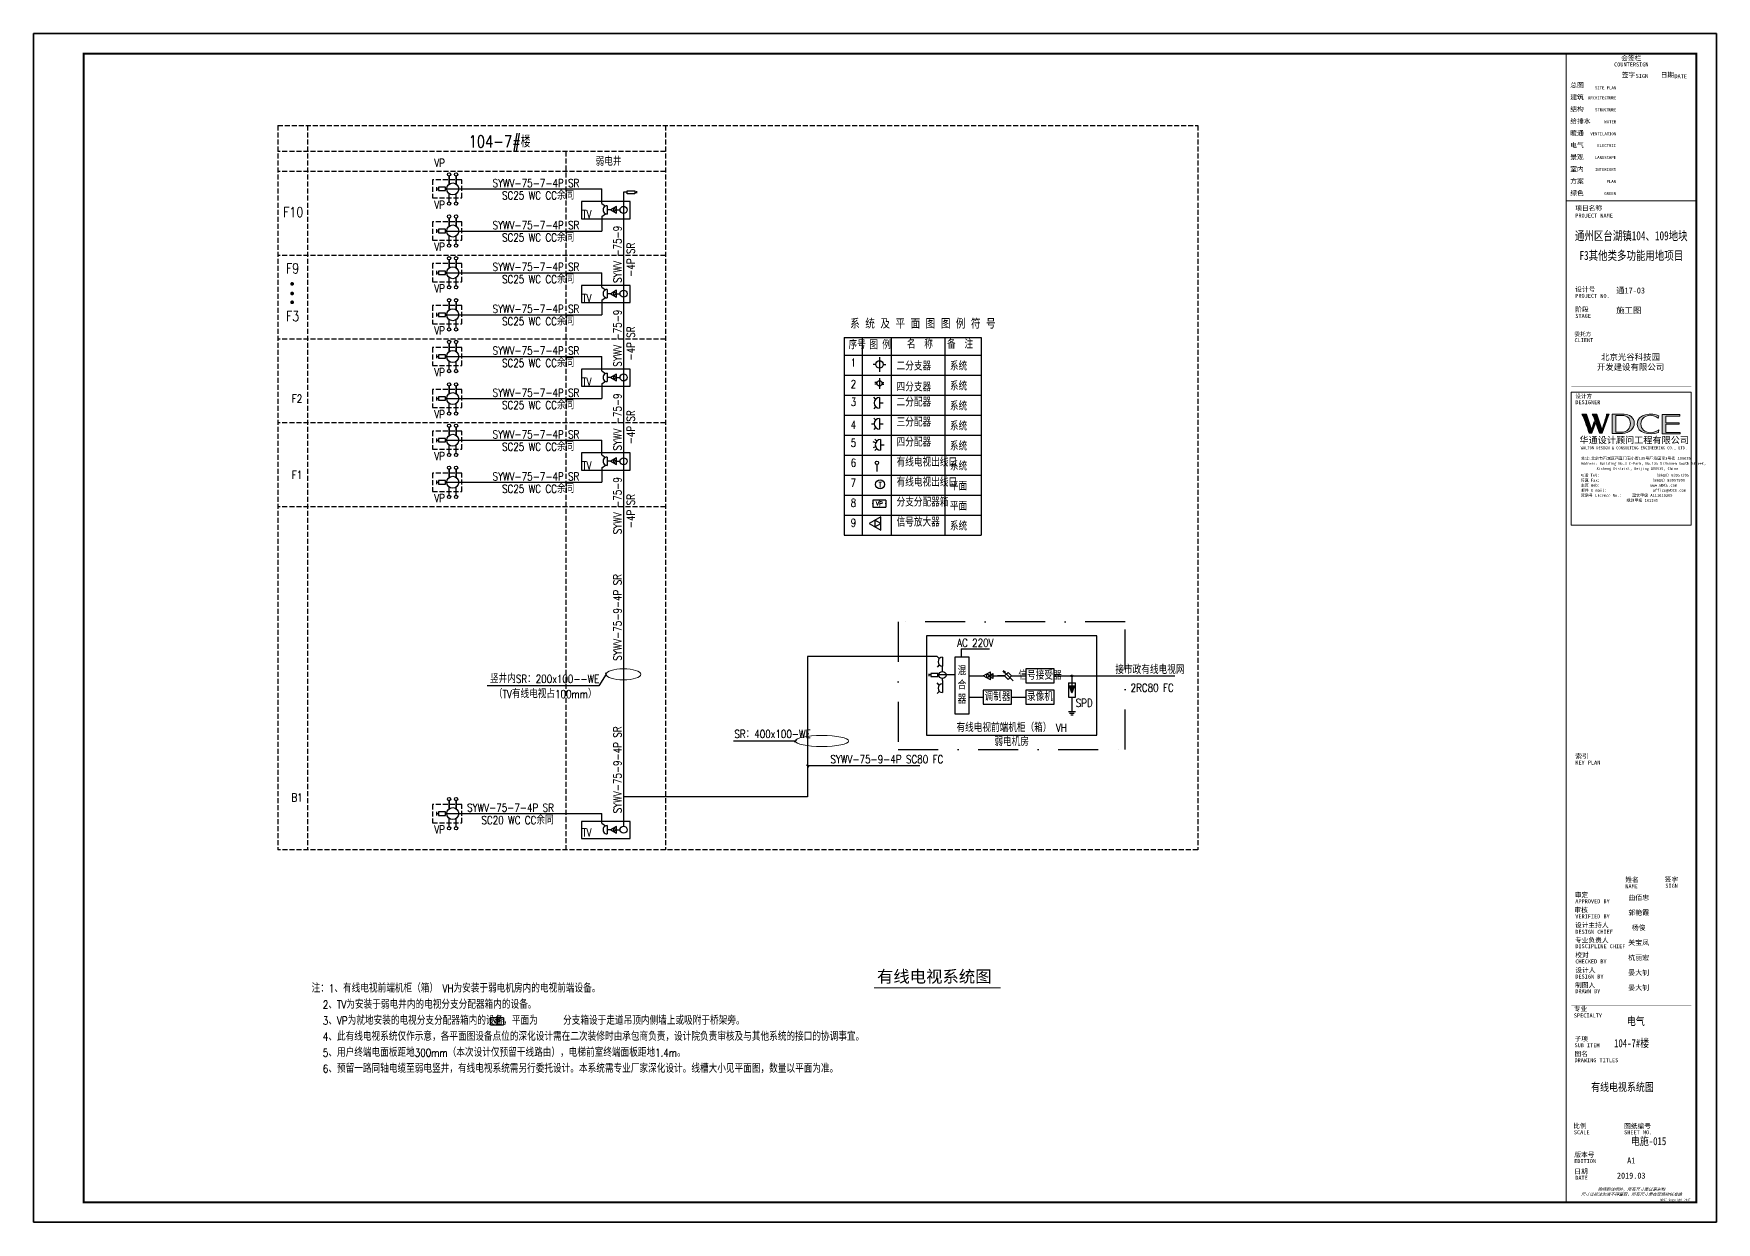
# Model space of a CAD drawing. Extents: x -54686 to 596156, y -555137 to 71395.
# Drawn here: x 84279 to 168379, y -333562 to -274162 of the extents above; entities that cross this region are included whole.
import ezdxf
from ezdxf.enums import TextEntityAlignment as Align

# ---------------------------------------------------------------- set-up
doc = ezdxf.new("R2010")
doc.units = 0
doc.header["$LTSCALE"] = 1000
for name, pattern in [('ah-pole_200$0$CENTER2', [28.575, 19.05, -3.175, 3.175, -3.175]), ('DASH', [0.35, 0.25, -0.1]), ('DASHDOTX2', [2, 1, -0.5, 0, -0.5]), ('HIDDEN', [0.375, 0.25, -0.125])]:
    doc.linetypes.add(name, pattern=pattern)
doc.layers.get('0').update_dxf_attribs({"linetype": 'CONTINUOUS'})
doc.layers.get('Defpoints').update_dxf_attribs({"linetype": 'CONTINUOUS'})
for name, color, linetype in [('0-弱电', 7, 'CONTINUOUS'), ('A', 3, 'CONTINUOUS'), ('ah-pole_200$0$A-FLOR-8', 252, 'ah-pole_200$0$CENTER2'), ('AMPL', 252, 'CONTINUOUS'), ('E-ANNO-TABT', 252, 'CONTINUOUS'), ('E-SYST-IB-DIMS', 3, 'CONTINUOUS'), ('E-SYST-IB-EQUI', 1, 'CONTINUOUS'), ('E-SYST-IB-WIRE', 6, 'CONTINUOUS'), ('ELV-CCTV', 252, 'CONTINUOUS'), ('EQUIP-通讯', 3, 'CONTINUOUS'), ('EV-1', 252, 'CONTINUOUS'), ('J', 252, 'CONTINUOUS'), ('lpsz', 7, 'CONTINUOUS'), ('SCH', 252, 'CONTINUOUS'), ('SHEET_TEXT', 7, 'CONTINUOUS'), ('TEL_TITLE', 6, 'CONTINUOUS'), ('TQ', 252, 'CONTINUOUS'), ('tvtp', 252, 'CONTINUOUS'), ('TXT', 252, 'CONTINUOUS'), ('WALL', 9, 'CONTINUOUS'), ('电气文字', 7, 'CONTINUOUS')]:
    doc.layers.add(name, color=color, linetype=linetype)
doc.styles.add('_TCH_LABEL', font='COMPLEX', dxfattribs={"bigfont": 'GBCBIG'})
doc.styles.add('AAA', font='simhei.ttf', dxfattribs={"width": 0.8})
doc.styles.add('MM', font='complex.shx', dxfattribs={"width": 0.8, "bigfont": 'hztxt.shx'})
doc.styles.get("Standard").update_dxf_attribs({"font": 'GBENOR', "bigfont": 'GBCBIG'})
doc.styles.add('TQ', font='simhei.ttf')
doc.styles.add('TXTJD', font='txt', dxfattribs={"width": 0.8, "height": 5, "bigfont": 'jd'})
doc.styles.add('华文细黑', font='STXIHEI.TTF', dxfattribs={"height": 10})
doc.styles.add('图签信息$0$hwxh', font='STXIHEI.TTF')
doc.styles.add('图签信息$0$华文细黑', font='STXIHEI.TTF', dxfattribs={"height": 10})
doc.dimstyles.get("Standard").update_dxf_attribs({"dimscale": 100, "dimtxt": 3.5, "dimasz": 1, "dimexe": 2.5, "dimexo": 3, "dimgap": 1.5, "dimtad": 1, "dimdec": 0, "dimzin": 0, "dimdsep": 46, "dimtxsty": 'Standard', "dimblk": 'ARCHTICK', "dimcen": 0.09, "dimadec": 0, "dimazin": 0, "dimtfac": 1, "dimtdec": 0, "dimtix": 1, "dimtmove": 2, "dimatfit": 3, "dimfxl": 0, "dimtolj": 1, "dimtzin": 0, "dimarcsym": 0})

# ---------------------------------------------------------------- blocks, each defined once
blk = doc.blocks.new('DZ1')
at = {"layer": 'SCH'}
for p, q in [((-0.26, 2.35), (0.26, 2.35)), ((0, 1.91), (0, 2.35))]:
    blk.add_line(p, q, dxfattribs=at)
blk.add_lwpolyline([(0.38, 1.91), (0.38, 0), (-0.38, 0), (-0.38, 1.91)], close=True, dxfattribs=at)
blk = doc.blocks.new('A$C546B5D71')
at = {"layer": 'E-SYST-IB-WIRE', "ltscale": 2}
for p, q in [((0, 0), (0, 150)), ((150, 75), (0, 75))]:
    blk.add_line(p, q, dxfattribs=at)
blk = doc.blocks.new('T_10')
at = {"layer": 'A'}
blk.add_circle((0, 0), 2.5, dxfattribs=at)
at = {"layer": 'A', "style": 'TXTJD', "width": 0.8}
blk.add_text('T', height=3, dxfattribs=at).set_placement((0.02, -0.2), align=Align.MIDDLE)
at = {"layer": 'TXT', "style": 'TXTJD', "width": 0.8, "flags": 3}
blk.add_attdef('R', (-0.34, 2.88), '', height=2, dxfattribs=at)
blk = doc.blocks.new('T_20')
at = {"layer": 'A', "linetype": 'Continuous'}
blk.add_line((-3, 0), (3, 0), dxfattribs=at)
blk.add_arc((0, 0), 3, 180, 0, dxfattribs=at)
at = {"layer": 'lpsz'}
for p, q in [((0, 0), (0, 2)), ((-2.11, -2.14), (-3.19, -3.23)), ((-1.1, -2.79), (-1.67, -4.22)), ((1.1, -2.79), (1.67, -4.22)), ((2.11, -2.14), (3.19, -3.23))]:
    blk.add_line(p, q, dxfattribs=at)
blk = doc.blocks.new('T_19')
at = {"layer": 'A', "linetype": 'Continuous'}
blk.add_line((-3, 0), (3, 0), dxfattribs=at)
blk.add_arc((0, 0), 3, 180, 0, dxfattribs=at)
at = {"layer": 'lpsz'}
for p, q in [((0, 0), (0, 2)), ((-2.11, -2.14), (-3.19, -3.23)), ((0, -4.35), (0, -3.01)), ((2.11, -2.14), (3.19, -3.23))]:
    blk.add_line(p, q, dxfattribs=at)
blk = doc.blocks.new('T_18')
at = {"layer": 'A', "linetype": 'Continuous'}
blk.add_line((-3, 0), (3, 0), dxfattribs=at)
blk.add_arc((0, 0), 3, 180, 0, dxfattribs=at)
at = {"layer": 'lpsz'}
for p, q in [((0, 0), (0, 2)), ((-2.11, -2.14), (-3.19, -3.23)), ((2.11, -2.14), (3.19, -3.23))]:
    blk.add_line(p, q, dxfattribs=at)
blk = doc.blocks.new('T_16')
at = {"layer": 'A', "linetype": 'Continuous'}
blk.add_circle((0, 0), 3, dxfattribs=at)
at = {"layer": 'lpsz'}
for p, q in [((-5.7, 0), (5.9, 0)), ((-1, 2.8), (-1, 5)), ((1, 2.8), (1, 5)), ((-1, -2.8), (-1, -5)), ((1, -2.8), (1, -5))]:
    blk.add_line(p, q, dxfattribs=at)
blk = doc.blocks.new('T_14')
at = {"layer": 'A', "linetype": 'Continuous'}
blk.add_circle((0, 0), 3, dxfattribs=at)
at = {"layer": 'lpsz'}
for p, q in [((-5.7, 0), (5.9, 0)), ((0, 3), (0, 5)), ((0, -3), (0, -5))]:
    blk.add_line(p, q, dxfattribs=at)
blk = doc.blocks.new('$equip$00001676')
for p, q in [((0.65, 0.7), (-0.65, 0.7)), ((-0.65, 0.7), (-0.65, 0)), ((-0.65, 0), (0.65, 0)), ((0.65, 0.7), (0.65, 0))]:
    blk.add_line(p, q)
for p in [(-0.65, 0.35), (0, 0.7), (0, 0), (0.65, 0.35)]:
    blk.add_point(p)
at = {"style": '_TCH_LABEL', "flags": 8}
blk.add_attdef('$TEXT$', text='', height=0.4, dxfattribs=at).set_placement((0, 0.35), align=Align.MIDDLE_CENTER)
at = {"style": '_TCH_LABEL', "flags": 9}
blk.add_attdef('A', (0, 0), '', height=0.00002, dxfattribs=at)
blk = doc.blocks.new('图签信息$0$WDCE Copyright200X')
at = {"const_width": 0.016}
blk.add_lwpolyline([(-10.6, 1.26, 1), (-11.4, 1.26, 1)], format="xyb", close=True, dxfattribs=at)
at = {"style": '图签信息$0$华文细黑'}
for s, p in [('WDCE ', (-11.46, 0.5)), ('     Copyright ', (-3.51, 0.5))]:
    blk.add_text(s, height=1, dxfattribs=at).set_placement(p, align=Align.BOTTOM_RIGHT)
blk.add_text('c', height=0.6, dxfattribs=at).set_placement((-11.04, 1.35), align=Align.MIDDLE_CENTER)
blk.add_attdef('200X', text='', height=1, dxfattribs=at).set_placement((-0.45, 0.5), align=Align.BOTTOM_RIGHT)
blk = doc.blocks.new('图签信息$0$logo2')
h = blk.add_hatch(color=7)
h.paths.add_polyline_path([(19.02, -7.36), (15.84, -7.36), (15.84, -3.97), (18.97, -3.97), (18.97, -4.24), (16.46, -4.24), (16.46, -5.45), (18.81, -5.45), (18.81, -5.69), (16.47, -5.69), (16.47, -7.12), (19.02, -7.12)])
edge = h.paths.add_edge_path()
edge.add_spline(control_points=[(15.26, -4.21), (15.26, -4.21), (15.13, -4.65), (15.13, -4.65), (15.13, -4.65), (14.62, -4.1), (13.73, -4.1), (13.04, -4.1), (12.07, -4.54), (12.08, -5.62), (12.08, -6.49), (12.77, -7.16), (13.73, -7.17), (14.66, -7.17), (15.23, -6.68), (15.23, -6.68), (15.23, -6.68), (15.16, -7.11), (15.16, -7.11), (13.63, -7.7), (11.42, -7.29), (11.41, -5.64), (11.4, -3.72), (14.16, -3.66), (15.26, -4.21)], knot_values=[0, 0, 0, 0, 1, 1, 1, 2, 2, 2, 3, 3, 3, 4, 4, 4, 5, 5, 5, 6, 6, 6, 7, 7, 7, 8, 8, 8, 8], degree=3, periodic=0)
edge = h.paths.add_edge_path(flags=16)
edge.add_spline(control_points=[(10.23, -5.57), (10.23, -5.16), (10.12, -4.83), (9.9, -4.58), (9.63, -4.27), (9.23, -4.12), (8.69, -4.12), (8.69, -4.12), (7.64, -4.12), (7.64, -4.12), (7.64, -4.12), (7.64, -7.1), (7.64, -7.1), (7.64, -7.1), (8.66, -7.1), (8.66, -7.1), (9.13, -7.1), (9.52, -6.93), (9.82, -6.6), (10.09, -6.31), (10.23, -5.96), (10.23, -5.57)], knot_values=[0, 0, 0, 0, 1, 1, 1, 2, 2, 2, 3, 3, 3, 4, 4, 4, 5, 5, 5, 6, 6, 6, 7, 7, 7, 7], degree=3, periodic=0)
edge = h.paths.add_edge_path()
edge.add_spline(control_points=[(10.92, -5.51), (10.92, -5.96), (10.72, -6.37), (10.34, -6.72), (9.92, -7.1), (9.41, -7.29), (8.82, -7.29), (8.82, -7.29), (7.03, -7.29), (7.03, -7.29), (7.03, -7.29), (7.03, -3.92), (7.03, -3.92), (7.03, -3.92), (9.1, -3.92), (9.1, -3.92), (9.59, -3.92), (10.01, -4.06), (10.36, -4.34), (10.73, -4.64), (10.92, -5.03), (10.92, -5.51)], knot_values=[0, 0, 0, 0, 1, 1, 1, 2, 2, 2, 3, 3, 3, 4, 4, 4, 5, 5, 5, 6, 6, 6, 7, 7, 7, 7], degree=3, periodic=0)
at = {"lineweight": 0}
blk.add_lwpolyline([(19.02, -7.36), (15.84, -7.36), (15.84, -3.97), (18.97, -3.97), (18.97, -4.24), (16.46, -4.24), (16.46, -5.45), (18.81, -5.45), (18.81, -5.69), (16.47, -5.69), (16.47, -7.12), (19.02, -7.12), (19.02, -7.36)], dxfattribs=at)
for points, knots in [([(10.92, -5.51), (10.92, -5.96), (10.72, -6.37), (10.34, -6.72), (9.92, -7.1), (9.41, -7.29), (8.82, -7.29), (8.82, -7.29), (7.03, -7.29), (7.03, -7.29), (7.03, -7.29), (7.03, -3.92), (7.03, -3.92), (7.03, -3.92), (9.1, -3.92), (9.1, -3.92), (9.59, -3.92), (10.01, -4.06), (10.36, -4.34), (10.73, -4.64), (10.92, -5.03), (10.92, -5.51)], [0, 0, 0, 0, 1, 1, 1, 2, 2, 2, 3, 3, 3, 4, 4, 4, 5, 5, 5, 6, 6, 6, 7, 7, 7, 7]), ([(10.23, -5.57), (10.23, -5.16), (10.12, -4.83), (9.9, -4.58), (9.63, -4.27), (9.23, -4.12), (8.69, -4.12), (8.69, -4.12), (7.64, -4.12), (7.64, -4.12), (7.64, -4.12), (7.64, -7.1), (7.64, -7.1), (7.64, -7.1), (8.66, -7.1), (8.66, -7.1), (9.13, -7.1), (9.52, -6.93), (9.82, -6.6), (10.09, -6.31), (10.23, -5.96), (10.23, -5.57)], [0, 0, 0, 0, 1, 1, 1, 2, 2, 2, 3, 3, 3, 4, 4, 4, 5, 5, 5, 6, 6, 6, 7, 7, 7, 7]), ([(15.26, -4.21), (15.26, -4.21), (15.13, -4.65), (15.13, -4.65), (15.13, -4.65), (14.62, -4.1), (13.73, -4.1), (13.04, -4.1), (12.07, -4.54), (12.08, -5.62), (12.08, -6.49), (12.77, -7.16), (13.73, -7.17), (14.66, -7.17), (15.23, -6.68), (15.23, -6.68), (15.23, -6.68), (15.16, -7.11), (15.16, -7.11), (13.63, -7.7), (11.42, -7.29), (11.41, -5.64), (11.4, -3.72), (14.16, -3.66), (15.26, -4.21)], [0, 0, 0, 0, 1, 1, 1, 2, 2, 2, 3, 3, 3, 4, 4, 4, 5, 5, 5, 6, 6, 6, 7, 7, 7, 8, 8, 8, 8])]:
    blk.add_open_spline(points, degree=3, knots=knots, dxfattribs=at)
blk = doc.blocks.new('图签信息$0$logo1')
h = blk.add_hatch(color=8)
edge = h.paths.add_edge_path()
edge.add_spline(control_points=[(3.86, -5.21), (3.63, -5.88), (3.39, -6.56), (3.39, -6.56), (3.39, -6.56), (2.5, -3.91), (2.5, -3.91), (2.5, -3.91), (1.8, -3.91), (1.69, -3.91), (2.02, -4.39), (2.95, -7.27), (2.95, -7.27), (2.95, -7.27), (3.44, -7.27), (3.44, -7.27), (3.44, -7.27), (4.03, -5.66), (4.03, -5.66), (4.03, -5.66), (3.86, -5.21), (3.86, -5.21)], knot_values=[0, 0, 0, 0, 1, 1, 1, 2, 2, 2, 3, 3, 3, 4, 4, 4, 5, 5, 5, 6, 6, 6, 7, 7, 7, 7], degree=3, periodic=0)
h = blk.add_hatch(color=7)
edge = h.paths.add_edge_path()
edge.add_spline(control_points=[(6.04, -3.91), (6.09, -4.1), (5.2, -6.56), (5.2, -6.56), (5.2, -6.56), (4.3, -3.91), (4.3, -3.91), (4.3, -3.91), (3.6, -3.91), (3.49, -3.91), (3.82, -4.39), (4.75, -7.27), (4.75, -7.27), (4.75, -7.27), (5.24, -7.27), (5.24, -7.27), (5.24, -7.27), (6.33, -4.3), (6.33, -4.3), (6.33, -4.3), (6.48, -3.91), (6.48, -3.91), (6.48, -3.91), (6.21, -3.91), (6.04, -3.91)], knot_values=[0, 0, 0, 0, 1, 1, 1, 2, 2, 2, 3, 3, 3, 4, 4, 4, 5, 5, 5, 6, 6, 6, 7, 7, 7, 8, 8, 8, 8], degree=3, periodic=0)
at = {"color": 8, "lineweight": 0}
blk.add_open_spline([(3.86, -5.21), (3.63, -5.88), (3.39, -6.56), (3.39, -6.56), (3.39, -6.56), (2.5, -3.91), (2.5, -3.91), (2.5, -3.91), (1.8, -3.91), (1.69, -3.91), (2.02, -4.39), (2.95, -7.27), (2.95, -7.27), (2.95, -7.27), (3.44, -7.27), (3.44, -7.27), (3.44, -7.27), (4.03, -5.66), (4.03, -5.66), (4.03, -5.66), (3.86, -5.21), (3.86, -5.21)], degree=3, knots=[0, 0, 0, 0, 1, 1, 1, 2, 2, 2, 3, 3, 3, 4, 4, 4, 5, 5, 5, 6, 6, 6, 7, 7, 7, 7], dxfattribs=at)
at = {"lineweight": 0}
blk.add_open_spline([(6.04, -3.91), (6.09, -4.1), (5.2, -6.56), (5.2, -6.56), (5.2, -6.56), (4.3, -3.91), (4.3, -3.91), (4.3, -3.91), (3.6, -3.91), (3.49, -3.91), (3.82, -4.39), (4.75, -7.27), (4.75, -7.27), (4.75, -7.27), (5.24, -7.27), (5.24, -7.27), (5.24, -7.27), (6.33, -4.3), (6.33, -4.3), (6.33, -4.3), (6.48, -3.91), (6.48, -3.91), (6.48, -3.91), (6.21, -3.91), (6.04, -3.91)], degree=3, knots=[0, 0, 0, 0, 1, 1, 1, 2, 2, 2, 3, 3, 3, 4, 4, 4, 5, 5, 5, 6, 6, 6, 7, 7, 7, 8, 8, 8, 8], dxfattribs=at)
blk.add_blockref('图签信息$0$logo2', (0, 0))
blk = doc.blocks.new('图签信息$0$时间-logo')
at = {"layer": 'Defpoints', "lineweight": 0}
blk.add_lwpolyline([(0, -23.46), (-21.17, -23.46), (-21.17, 0), (0, 0), (0, -23.46)], dxfattribs=at)
blk.add_blockref('图签信息$0$logo1', (-20.97, 0))
at = {"style": '图签信息$0$hwxh'}
for s, height, p in [('华通设计顾问工程有限公司 ', 1.15, (-19.73, -9.05)), ('WALTON DESIGN & CONSULTING ENGINEERING CO., LTD.', 0.5, (-19.5, -10.1)), ('地址:北京市西城区西直门南小街135号西派国际3号楼 100035', 0.5, (-19.48, -11.94)), ('电话 Tel：                        （8610）83957395 ', 0.5, (-19.56, -14.91)), ('Address: Building No.3 C-Park, No.135 Xizhimen South Street, ', 0.47, (-19.48, -12.83)), ('Xicheng District, Beijing 100035, China ', 0.47, (-16.69, -13.72)), ('传真 Fax：                      （8610）83957590 ', 0.5, (-19.48, -15.8)), ('主页 Web：                      www.WDCE.com ', 0.5, (-19.48, -16.69)), ('邮件 E-mail：                    office@WDCE.com ', 0.5, (-19.48, -17.58)), ('资质号 Licence No.：    建筑甲级 A111010265 ', 0.5, (-19.48, -18.47)), ('   规划甲级 101195', 0.5, (-12.6, -19.36))]:
    blk.add_text(s, height=height, dxfattribs=at).set_placement(p)
blk = doc.blocks.new('图签-A1')
at = {"const_width": 0.5}
for points in [[(-65, 574), (-65, 500.5), (0, 500.5), (0, 574)], [(-65, 0), (0, 0), (0, 500.5), (-65, 500.5)]]:
    blk.add_lwpolyline(points, close=True, dxfattribs=at)
at = {"const_width": 0.05}
for points in [[(-65, 566.5), (0, 566.5)], [(-39.14, 566.5), (-39.14, 500.5)], [(-19.1, 566.5), (-19.1, 500.5)], [(-65, 560.5), (0, 560.5)], [(-65, 554.5), (0, 554.5)], [(-65, 548.5), (0, 548.5)], [(-65, 542.5), (0, 542.5)], [(-65, 536.5), (0, 536.5)], [(-65, 530.5), (0, 530.5)], [(-65, 524.5), (0, 524.5)], [(-65, 518.5), (0, 518.5)], [(-65, 512.5), (0, 512.5)], [(-65, 512.5), (0, 512.5)], [(-65, 506.5), (0, 506.5)], [(-65, 500.5), (0, 500.5)], [(-62.5, 450.87), (-2.5, 450.87)], [(-62.5, 440.87), (-2.5, 440.87)], [(-2.5, 407.85), (-2.5, 436.12), (-62.5, 436.12), (-62.5, 407.85)], [(-62.5, 407.85), (-2.5, 407.85)], [(-62.5, 404.92), (-62.5, 227.83)], [(-62.5, 404.92), (-2.5, 404.92)], [(-62.5, 227.83), (-2.5, 227.83), (-2.5, 404.92)], [(-57.5, 338.36), (-7.5, 338.36)], [(-57.5, 288.83), (-7.5, 288.83)], [(-62.5, 227.83), (-2.5, 227.83)], [(-57.5, 234.85), (-7.5, 234.85)], [(-62.5, 217.74), (-2.5, 217.74)], [(-62.5, 103.26), (-2.5, 103.26), (-2.5, 163.26), (-62.5, 163.26), (-62.5, 103.26)], [(-37.5, 163.26), (-37.5, 103.26)], [(-20, 163.26), (-20, 103.26)], [(-62.5, 155.76), (-2.5, 155.76)], [(-62.5, 148.26), (-2.5, 148.26)], [(-62.5, 140.76), (-2.5, 140.76)], [(-62.5, 133.26), (-2.5, 133.26)], [(-62.5, 125.76), (-2.5, 125.76)], [(-62.5, 118.26), (-2.5, 118.26)], [(-62.5, 110.76), (-2.5, 110.76)], [(-62.5, 98.5), (-2.5, 98.5), (-2.5, 10), (-62.5, 10), (-62.5, 98.5)], [(-62.5, 83.5), (-2.5, 83.5)], [(-62.5, 76), (-2.5, 76)], [(-62.5, 40), (-2.5, 40)], [(-37.5, 40), (-37.5, 26)], [(-62.5, 26), (-2.5, 26)], [(-62.5, 18), (-2.5, 18)]]:
    blk.add_lwpolyline(points, dxfattribs=at)
at = {"ltscale": 0.001, "xscale": 2.834689937531525, "yscale": 2.834689937531525, "zscale": 2.834689937531525}
blk.add_blockref('图签信息$0$时间-logo', (-2.5, 404.92), dxfattribs=at)
blk.add_blockref('图签信息$0$WDCE Copyright200X', (-2.5, 0)).add_auto_attribs({'200X': '2007'})
at = {"style": '图签信息$0$华文细黑'}
for s, height, p in [('会签栏', 2.4, (-32.5, 573)), ('COUNTERSIGN', 2, (-32.5, 569.6))]:
    blk.add_text(s, height=height, dxfattribs=at).set_placement(p, align=Align.TOP_CENTER)
for s, height, p in [('签字', 2.4, (-37.22, 564.63)), ('SIGN', 2, (-30.32, 563.88)), ('日期', 2.4, (-17.79, 564.58)), ('DATE', 2, (-10.96, 563.7)), ('总图', 2.4, (-63, 559.5)), ('结构', 2.4, (-63, 547.5)), ('建筑', 2.4, (-63, 553.5)), ('给排水', 2.4, (-63, 541.5)), ('暖通', 2.4, (-63, 535.5)), ('电气', 2.4, (-63, 529.5)), ('景观', 2.4, (-63, 523.5)), ('室内', 2.4, (-63, 517.5)), ('绿色', 2.4, (-63, 505.5)), ('方案', 2.4, (-63, 511.5)), ('项目名称', 2.4, (-60.5, 498)), ('PROJECT NAME', 2, (-60.5, 494.08)), ('设计号', 2.4, (-60.54, 457.48)), ('PROJECT NO.', 2, (-60.5, 453.97)), ('阶段', 2.4, (-60.5, 447.47)), ('STAGE', 2, (-60.5, 443.97)), ('委托方', 2, (-60.9, 434.86)), ('CLIENT', 2, (-60.9, 431.86)), ('设计方', 2, (-60.5, 403.83)), ('DESIGNER', 2, (-60.5, 400.83)), ('KEY PLAN', 2, (-60.5, 220.74)), ('索引', 2.4, (-60.5, 224.14)), ('姓名', 2.4, (-35.5, 162.47)), ('签字', 2.4, (-15.81, 162.57)), ('审定', 2.4, (-60.73, 154.81)), ('APPROVED BY', 2, (-60.5, 151.44)), ('NAME', 2, (-35.5, 158.96)), ('SIGN', 2, (-15.5, 159.2)), ('审核', 2.4, (-60.95, 147.29)), ('VERIFIED BY', 2, (-60.5, 143.91)), ('设计主持人', 2.4, (-60.68, 139.76)), ('DESIGN CHIEF', 2, (-60.5, 136.19)), ('专业负责人', 2.4, (-60.67, 132.26)), ('DISCIPLINE CHIEF', 2, (-60.5, 128.98)), ('校对', 2.4, (-60.5, 124.76)), ('CHECKED BY', 2, (-60.5, 121.37)), ('制图人', 2.4, (-60.61, 109.76)), ('设计人', 2.4, (-60.5, 117.26)), ('DESIGN BY', 2, (-60.5, 113.83)), ('DRAWN BY', 2, (-60.5, 106.5)), ('SPECIALTY', 2, (-61.23, 94.38)), ('专业', 2.4, (-61.23, 97.93)), ('SUB ITEM', 2, (-60.88, 79.5)), ('子项', 2.4, (-60.88, 82.92)), ('图名', 2.4, (-60.91, 75.41)), ('DRAWING TITLES', 2, (-60.91, 72)), ('比例', 2.4, (-61.56, 39.42)), ('SCALE', 2, (-61.19, 36)), ('SHEET NO.', 2, (-36.1, 36)), ('图纸编号', 2.4, (-36.1, 39.32)), ('版本号', 2.4, (-61, 25.03)), ('EDITION', 2, (-61.06, 21.61)), ('日期', 2.4, (-61, 16.68)), ('DATE', 2, (-60.5, 13.26))]:
    blk.add_text(s, height=height, dxfattribs=at).set_placement(p, align=Align.TOP_LEFT)
for s, p in [('SITE PLAN', (-40.06, 557.7)), ('ARCHITECTURE', (-40.06, 552.7)), ('STRUCTURE', (-40.06, 546.7)), ('WATER', (-40.06, 540.7)), ('VENTILATION', (-40.06, 534.7)), ('LANDSCAPE', (-40.14, 522.89)), ('ELECTRIC', (-40.14, 528.89)), ('INTERIORS', (-40.14, 516.89)), ('GREEN', (-40.14, 504.89)), ('PLAN', (-40.14, 510.89))]:
    blk.add_text(s, height=1.5, dxfattribs=at).set_placement(p, align=Align.TOP_RIGHT)
at = {"color": 4, "style": '图签信息$0$华文细黑', "width": 0.75}
for s, p in [('通州区台湖镇104、109地块', (-32.5, 480.78)), ('F3其他类多功能用地项目', (-32.5, 470.91))]:
    blk.add_text(s, height=4.5, dxfattribs=at).set_placement(p, align=Align.CENTER)
at = {"color": 4, "style": '图签信息$0$华文细黑'}
for s, p in [('A1', (-32.53, 19.4)), ('2019.03', (-32.53, 11.84))]:
    blk.add_text(s, height=3, dxfattribs=at).set_placement(p, align=Align.CENTER)
at = {"style": '图签信息$0$华文细黑', "oblique": 20}
for s, p in [('尺寸以标注为准不得量取，所有尺寸需在现场校核准确', (-32.5, 4)), ('除特别注明外，所有尺寸是以毫米制', (-32.5, 6.5))]:
    blk.add_text(s, height=1.5, dxfattribs=at).set_placement(p, align=Align.MIDDLE_CENTER)
at = {"color": 4, "ltscale": 0.001, "char_height": 3, "width": 58.4895, "style": '图签信息$0$华文细黑'}
for s, insert, attachment_point in [('通17-03', (-40.06, 455.51), 4), ('施工图', (-40.06, 445.51), 4), ('北京光谷科技园\\P开发建设有限公司', (-32.9, 419.71), 5)]:
    blk.add_mtext(s, dxfattribs=dict(at, insert=insert, attachment_point=attachment_point))
blk = doc.blocks.new('A$C0199260F')
at = {"layer": 'TEL_TITLE'}
blk.add_lwpolyline([(-84100, 59400), (0, 59400), (0, 0), (-84100, 0)], close=True, dxfattribs=at)

msp = doc.modelspace()

# ---------------------------------------------------------------- hatches: boundary and pattern name
at = {"layer": 'E-SYST-IB-WIRE', "linetype": 'Continuous'}
h = msp.add_hatch(color=7, dxfattribs=at)
edge = h.paths.add_edge_path()
edge.add_ellipse((136171, -306256), major_axis=(0, 44.3), ratio=1, start_angle=-89.99987, end_angle=90.00013, ccw=False)
edge.add_ellipse((136171, -306256), major_axis=(0, 44.3), ratio=1, start_angle=90.00013, end_angle=270.00013, ccw=False)

# ---------------------------------------------------------------- linework, layer by layer
at = {"const_width": 92.8, "elevation": 0}
for points in [[(97151, -286667, 1), (97244, -286667, 1)], [(97151, -287147, 1), (97244, -287147, 1)], [(97151, -287587, 1), (97244, -287587, 1)]]:
    msp.add_lwpolyline(points, format="xyb", close=True, dxfattribs=at)
at = {"layer": '0-弱电', "color": 7, "linetype": 'DASH'}
msp.add_line((96480, -278758), (142462, -278758), dxfattribs=at)
msp.add_lwpolyline([(142462, -278758), (142462, -314952), (96480, -314952)], dxfattribs=at)
at = {"layer": '0-弱电', "color": 7, "lineweight": 0}
msp.add_ellipse((113758, -306177), major_axis=(-861, 0), ratio=0.323413, dxfattribs=at)
at = {"layer": '0-弱电', "color": 7, "lineweight": 0, "extrusion": (0, 0, -1)}
msp.add_ellipse((123678, -309510), major_axis=(1329, 0), ratio=0.209399, dxfattribs=at)
at = {"layer": 'A', "linetype": 'Continuous'}
for p, q in [((104419, -281829), (104419, -282013)), ((104419, -283932), (104419, -284115)), ((104419, -286016), (104419, -286199)), ((104419, -288118), (104419, -288302)), ((104419, -290202), (104419, -290386)), ((104419, -292304), (104419, -292488)), ((104419, -294388), (104419, -294572)), ((104419, -296491), (104419, -296674)), ((104419, -313048), (104419, -313232))]:
    msp.add_line(p, q, dxfattribs=at)
for points in [[(104856, -281838), (104509, -281838), (104509, -282005), (104856, -282005)], [(104856, -286024), (104509, -286024), (104509, -286192), (104856, -286192)], [(104856, -290211), (104509, -290211), (104509, -290378), (104856, -290378)], [(104856, -294397), (104509, -294397), (104509, -294564), (104856, -294564)], [(104856, -313056), (104509, -313056), (104509, -313224), (104856, -313224)]]:
    msp.add_lwpolyline(points, close=True, dxfattribs=at)
at = {"layer": 'A', "linetype": 'Continuous', "elevation": 0}
for points in [[(104856, -283940), (104509, -283940), (104509, -284108), (104856, -284108)], [(104856, -288126), (104509, -288126), (104509, -288294), (104856, -288294)], [(104856, -292313), (104509, -292313), (104509, -292480), (104856, -292480)], [(104856, -296499), (104509, -296499), (104509, -296667), (104856, -296667)]]:
    msp.add_lwpolyline(points, close=True, dxfattribs=at)
at = {"layer": 'A', "linetype": 'Continuous'}
for centre, radius in [((105224, -281922), 300), ((105042, -281197), 83.3), ((105394, -281197), 83.3), ((105042, -282651), 83.3), ((105394, -282651), 83.3), ((105042, -283299), 83.3), ((105394, -283299), 83.3), ((105224, -284024), 300), ((105042, -284753), 83.3), ((105394, -284753), 83.3), ((105224, -286108), 300), ((105042, -285383), 83.3), ((105394, -285383), 83.3), ((105042, -286837), 83.3), ((105394, -286837), 83.3), ((105042, -287486), 83.3), ((105394, -287486), 83.3), ((105224, -288210), 300), ((105042, -288939), 83.3), ((105394, -288939), 83.3), ((105224, -290294), 300), ((105042, -289570), 83.3), ((105394, -289570), 83.3), ((105042, -291023), 83.3), ((105394, -291023), 83.3), ((105042, -291693), 83.3), ((105394, -291693), 83.3), ((105224, -292397), 300), ((105042, -293147), 83.3), ((105394, -293147), 83.3), ((105224, -294481), 300), ((105042, -293756), 83.3), ((105394, -293756), 83.3), ((105042, -295210), 83.3), ((105394, -295210), 83.3), ((105042, -295857), 83.3), ((105394, -295857), 83.3), ((126423, -295609), 83.3), ((105224, -296583), 300), ((105042, -297311), 83.3), ((105394, -297311), 83.3), ((105224, -313140), 300), ((105042, -312414), 83.3), ((105394, -312414), 83.3), ((105042, -313868), 83.3), ((105394, -313868), 83.3)]:
    msp.add_circle(centre, radius, dxfattribs=at)
at = {"layer": 'ah-pole_200$0$A-FLOR-8', "color": 9, "linetype": 'DASH'}
for p, q in [((115858, -280057), (96480, -280057)), ((115858, -281057), (96480, -281057)), ((115858, -285243), (96480, -285243)), ((115858, -289429), (96480, -289429)), ((115858, -293616), (96480, -293616)), ((115858, -297802), (96480, -297802)), ((142462, -314952), (96480, -314952))]:
    msp.add_line(p, q, dxfattribs=at)
for points in [[(96480, -278758), (96480, -314952)], [(97960, -278758), (97960, -314952)], [(115858, -278758), (115858, -314952)], [(110874, -280057), (110874, -314952)]]:
    msp.add_lwpolyline(points, dxfattribs=at)
at = {"layer": 'AMPL', "color": 7}
for p, q in [((112949, -282761), (112949, -283177)), ((112949, -286948), (112949, -287364)), ((112949, -291134), (112949, -291550)), ((112949, -295320), (112949, -295737)), ((132006, -306262), (132215, -306141)), ((132215, -306383), (132006, -306262)), ((132215, -306141), (132215, -306383)), ((112949, -313734), (112949, -314150))]:
    msp.add_line(p, q, dxfattribs=at)
for points in [[(113120, -282969), (113412, -283138), (113412, -282801)], [(113266, -282885), (113266, -283054), (113412, -282969)], [(113120, -287156), (113412, -287324), (113412, -286988)], [(113266, -287072), (113266, -287240), (113412, -287156)], [(113120, -291342), (113412, -291510), (113412, -291174)], [(113266, -291258), (113266, -291426), (113412, -291342)], [(113120, -295528), (113412, -295697), (113412, -295360)], [(113266, -295444), (113266, -295613), (113412, -295528)], [(126038, -298638), (126620, -298975), (126620, -298302)], [(126329, -298470), (126329, -298806), (126620, -298638)], [(113120, -313942), (113412, -314111), (113412, -313774)], [(113266, -313858), (113266, -314026), (113412, -313942)]]:
    msp.add_lwpolyline(points, close=True, dxfattribs=at)
for centre in [(113761, -282969), (113761, -287156), (113761, -291342), (113761, -295529), (113761, -313942)]:
    msp.add_circle(centre, 175, dxfattribs=at)
for centre in [(112946, -282969), (112946, -287156), (112946, -291342), (112946, -295528), (112946, -313942)]:
    msp.add_arc(centre, 208, 89.00166, 270.99834, dxfattribs=at)
at = {"layer": 'E-ANNO-TABT', "color": 7}
msp.add_line((124787, -289346), (131637, -289346), dxfattribs=at)
at = {"layer": 'E-SYST-IB-DIMS', "color": 7, "linetype": 'Continuous'}
for p, q in [((123025, -310818), (122900, -310693)), ((128573, -310756), (122963, -310756))]:
    msp.add_line(p, q, dxfattribs=at)
at = {"layer": 'E-SYST-IB-EQUI', "color": 7, "ltscale": 2}
for p, q in [((137412, -304259), (128903, -304259)), ((128903, -304259), (128903, -309222)), ((137412, -309222), (137412, -304259)), ((129544, -305390), (129435, -305281)), ((129544, -305703), (129435, -305812)), ((129701, -305325), (129701, -305768)), ((129701, -305925), (129701, -305768)), ((129701, -306032), (129701, -305925)), ((131030, -305322), (130321, -305322)), ((130321, -305322), (130321, -308159)), ((131030, -308159), (131030, -305322)), ((131740, -306256), (132094, -306051)), ((132094, -306460), (132094, -306051)), ((133231, -306506), (132730, -306005)), ((132812, -306123), (132730, -306005)), ((132848, -306088), (132730, -306005)), ((132803, -306256), (132980, -306078)), ((133158, -306256), (132980, -306078)), ((135285, -305901), (133867, -305901)), ((133867, -305901), (133867, -306610)), ((135285, -306610), (135285, -305901)), ((129544, -306714), (129435, -306605)), ((129701, -306492), (129701, -306386)), ((129701, -306650), (129701, -307093)), ((132094, -306460), (131740, -306256)), ((133158, -306965), (131740, -306965)), ((131740, -306965), (131740, -307674)), ((131917, -306153), (132094, -306256)), ((131917, -306358), (131917, -306153)), ((132094, -306256), (131917, -306358)), ((132803, -306256), (132449, -306256)), ((132803, -306256), (132980, -306433)), ((133158, -306256), (132980, -306433)), ((133158, -306256), (133512, -306256)), ((133158, -307674), (133158, -306965)), ((133867, -306610), (135285, -306610)), ((135285, -306965), (133867, -306965)), ((133867, -306965), (133867, -307674)), ((135285, -307674), (135285, -306965)), ((129544, -307028), (129435, -307137)), ((131740, -307674), (133158, -307674)), ((133867, -307674), (135285, -307674)), ((130321, -308159), (131030, -308159)), ((128903, -309222), (137412, -309222))]:
    msp.add_line(p, q, dxfattribs=at)
at = {"layer": 'E-SYST-IB-EQUI', "color": 7}
for p, q in [((136001, -306610), (136342, -306610)), ((136001, -306610), (136001, -307319)), ((136171, -307107), (136047, -306752)), ((136047, -306752), (136295, -306752)), ((136051, -306763), (136292, -306763)), ((136055, -306773), (136288, -306773)), ((136058, -306784), (136284, -306784)), ((136062, -306795), (136281, -306795)), ((136066, -306805), (136277, -306805)), ((136070, -306816), (136273, -306816)), ((136073, -306826), (136269, -306826)), ((136077, -306837), (136266, -306837)), ((136081, -306848), (136262, -306848)), ((136085, -306858), (136258, -306858)), ((136088, -306869), (136255, -306869)), ((136092, -306880), (136251, -306880)), ((136096, -306890), (136247, -306890)), ((136099, -306901), (136243, -306901)), ((136103, -306912), (136240, -306912)), ((136107, -306922), (136236, -306922)), ((136111, -306933), (136232, -306933)), ((136114, -306943), (136228, -306943)), ((136118, -306954), (136225, -306954)), ((136122, -306965), (136221, -306965)), ((136171, -306610), (136171, -306752)), ((136295, -306752), (136171, -307107)), ((136342, -307319), (136342, -306610)), ((136001, -307319), (136342, -307319)), ((136125, -306975), (136217, -306975)), ((136129, -306986), (136214, -306986)), ((136133, -306997), (136210, -306997)), ((136137, -307007), (136206, -307007)), ((136140, -307018), (136202, -307018)), ((136144, -307029), (136199, -307029)), ((136148, -307039), (136195, -307039)), ((136152, -307050), (136191, -307050)), ((136155, -307060), (136188, -307060)), ((136159, -307071), (136184, -307071)), ((136163, -307082), (136180, -307082)), ((136166, -307092), (136176, -307092)), ((136170, -307103), (136173, -307103)), ((135994, -308028), (136349, -308028)), ((136054, -308117), (136288, -308117)), ((136115, -308206), (136228, -308206))]:
    msp.add_line(p, q, dxfattribs=at)
at = {"layer": 'E-SYST-IB-EQUI', "color": 7, "linetype": 'DASHDOTX2', "ltscale": 2}
msp.add_lwpolyline([(138830, -303550), (127485, -303550), (127485, -309932), (138830, -309932)], close=True, dxfattribs=at)
at = {"layer": 'E-SYST-IB-EQUI', "color": 7, "ltscale": 2}
msp.add_lwpolyline([(129121, -306280), (129475, -306280), (129475, -306138), (129121, -306138)], close=True, dxfattribs=at)
msp.add_circle((129701, -306209), 177, dxfattribs=at)
for centre in [(129701, -305546), (129701, -306871)]:
    msp.add_arc(centre, 222, 90, 270, dxfattribs=at)
at = {"layer": 'E-SYST-IB-WIRE', "color": 7, "linetype": 'Continuous'}
msp.add_line((130634, -304903), (132052, -304903), dxfattribs=at)
at = {"layer": 'E-SYST-IB-WIRE', "color": 7, "ltscale": 2}
for p, q in [((130634, -304903), (130634, -305322)), ((129475, -306209), (129524, -306209)), ((130321, -306209), (129524, -306209)), ((129701, -306492), (129701, -307093)), ((131030, -306256), (131740, -306256)), ((132094, -306256), (132803, -306256)), ((133158, -306256), (133867, -306256)), ((135285, -306256), (138830, -306256)), ((136171, -306256), (136171, -306610)), ((138830, -306256), (141312, -306256)), ((131030, -307319), (131740, -307319)), ((133158, -307319), (133867, -307319)), ((136171, -307319), (136171, -308028))]:
    msp.add_line(p, q, dxfattribs=at)
at = {"layer": 'E-SYST-IB-WIRE', "color": 7, "linetype": 'Continuous'}
msp.add_circle((136171, -306256), 44.3, dxfattribs=at)
at = {"layer": 'ELV-CCTV', "color": 3}
for points in [[(111657, -283411), (114093, -283411), (114093, -282556), (111657, -282556)], [(111657, -287597), (114093, -287597), (114093, -286743), (111657, -286743)], [(111657, -291783), (114093, -291783), (114093, -290929), (111657, -290929)], [(111657, -295970), (114093, -295970), (114093, -295115), (111657, -295115)], [(111657, -314383), (114093, -314383), (114093, -313529), (111657, -313529)]]:
    msp.add_lwpolyline(points, close=True, dxfattribs=at)
at = {"layer": 'EV-1'}
for p, q in [((112676, -282646), (112859, -282780)), ((112676, -283293), (112859, -283159)), ((112676, -286832), (112859, -286967)), ((112676, -287479), (112859, -287345)), ((112676, -291019), (112859, -291153)), ((112676, -291665), (112859, -291531)), ((112676, -295205), (112859, -295339)), ((112676, -295852), (112859, -295718)), ((112676, -313619), (112859, -313753))]:
    msp.add_line(p, q, dxfattribs=at)
at = {"layer": 'J'}
for p, q in [((124787, -289346), (124787, -299224)), ((125686, -289346), (125686, -299224)), ((127135, -289346), (127135, -299224)), ((129822, -289346), (129822, -299224)), ((131637, -289346), (131637, -299224)), ((124787, -290228), (131637, -290228)), ((124787, -291228), (131637, -291228)), ((124787, -292227), (131637, -292227)), ((124787, -293227), (131637, -293227)), ((124787, -294226), (131637, -294226)), ((124779, -295226), (131637, -295226)), ((124779, -296226), (131637, -296226)), ((124787, -297225), (131637, -297225)), ((124787, -298225), (131637, -298225)), ((124787, -299224), (131637, -299224))]:
    msp.add_line(p, q, dxfattribs=at)
at = {"layer": 'lpsz', "color": 7, "linetype": 'Continuous'}
for p, q in [((105042, -281681), (105042, -281280)), ((105042, -281280), (105042, -281681)), ((105394, -281673), (105394, -281280)), ((105394, -281280), (105394, -281673)), ((105042, -282559), (105042, -282159)), ((105394, -282559), (105394, -282167)), ((105042, -283783), (105042, -283383)), ((105042, -283383), (105042, -283783)), ((105394, -283775), (105394, -283383)), ((105394, -283383), (105394, -283775)), ((105042, -284662), (105042, -284261)), ((105394, -284662), (105394, -284269)), ((105042, -285867), (105042, -285467)), ((105042, -285467), (105042, -285867)), ((105394, -285859), (105394, -285467)), ((105394, -285467), (105394, -285859)), ((105042, -286746), (105042, -286345)), ((105394, -286746), (105394, -286353)), ((105042, -287970), (105042, -287569)), ((105042, -287569), (105042, -287970)), ((105394, -287962), (105394, -287569)), ((105394, -287569), (105394, -287962)), ((105042, -288848), (105042, -288447)), ((105394, -288848), (105394, -288455)), ((105042, -290054), (105042, -289653)), ((105042, -289653), (105042, -290054)), ((105394, -290046), (105394, -289653)), ((105394, -289653), (105394, -290046)), ((105042, -290932), (105042, -290531)), ((105394, -290932), (105394, -290539)), ((105042, -292158), (105042, -291777)), ((105042, -291777), (105042, -292158)), ((105394, -292149), (105394, -291777)), ((105394, -291777), (105394, -292149)), ((105042, -293056), (105042, -292635)), ((105394, -293056), (105394, -292644)), ((105042, -294240), (105042, -293839)), ((105042, -293839), (105042, -294240)), ((105394, -294232), (105394, -293839)), ((105394, -293839), (105394, -294232)), ((105042, -295118), (105042, -294718)), ((105394, -295118), (105394, -294726)), ((105042, -296341), (105042, -295940)), ((105042, -295940), (105042, -296341)), ((105394, -296333), (105394, -295940)), ((105394, -295940), (105394, -296333)), ((126423, -295700), (126423, -296045)), ((105042, -297219), (105042, -296819)), ((105394, -297219), (105394, -296826)), ((105042, -312898), (105042, -312497)), ((105042, -312497), (105042, -312898)), ((105394, -312890), (105394, -312497)), ((105394, -312497), (105394, -312890)), ((105042, -313776), (105042, -313376)), ((105394, -313776), (105394, -313384))]:
    msp.add_line(p, q, dxfattribs=at)
at = {"layer": 'lpsz', "color": 7}
for p, q in [((104419, -281921), (104509, -281921)), ((104856, -281922), (104924, -281922)), ((104419, -284023), (104509, -284023)), ((104856, -284024), (104924, -284024)), ((104419, -286108), (104509, -286108)), ((104856, -286108), (104924, -286108)), ((104419, -288210), (104509, -288210)), ((104856, -288210), (104924, -288210)), ((104419, -290294), (104509, -290294)), ((104856, -290294), (104924, -290294)), ((104419, -292396), (104509, -292396)), ((104856, -292397), (104924, -292397)), ((104419, -294480), (104509, -294480)), ((104856, -294481), (104924, -294481)), ((104419, -296583), (104509, -296583)), ((104856, -296583), (104924, -296583)), ((104419, -313140), (104509, -313140)), ((104856, -313140), (104924, -313140))]:
    msp.add_line(p, q, dxfattribs=at)
at = {"layer": 'SCH', "color": 7}
for p, q in [((104924, -281922), (112676, -281922)), ((112676, -282646), (112676, -281922)), ((113940, -282084), (113758, -282084)), ((113758, -282084), (113761, -313768)), ((112676, -283293), (112676, -284024)), ((113120, -282969), (112949, -282969)), ((113412, -282969), (113586, -282969)), ((104924, -284024), (112676, -284024)), ((104924, -286108), (112676, -286108)), ((112676, -286832), (112676, -286108)), ((112676, -287479), (112676, -288210)), ((113120, -287156), (112949, -287156)), ((113412, -287156), (113586, -287156)), ((104924, -288210), (112676, -288210)), ((104924, -290294), (112676, -290294)), ((112676, -291019), (112676, -290294)), ((112676, -291665), (112676, -292397)), ((113120, -291342), (112949, -291342)), ((113412, -291342), (113586, -291342)), ((104924, -292397), (112676, -292397)), ((104924, -294481), (112676, -294481)), ((112676, -295205), (112676, -294481)), ((112676, -295205), (112676, -295037)), ((112676, -295852), (112676, -296582)), ((113120, -295528), (112949, -295528)), ((113412, -295528), (113586, -295528)), ((104856, -296582), (112676, -296582)), ((129435, -305281), (122963, -305281)), ((122963, -305281), (122963, -312292)), ((122963, -312292), (113758, -312292)), ((104856, -313139), (112676, -313139)), ((112676, -313619), (112676, -313139)), ((113120, -313942), (112949, -313942)), ((113412, -313942), (113586, -313942))]:
    msp.add_line(p, q, dxfattribs=at)
at = {"layer": 'TEL_TITLE'}
msp.add_lwpolyline([(84279, -333562), (168379, -333562), (168379, -274162), (84279, -274162)], close=True, dxfattribs=at)
at = {"layer": 'TEL_TITLE', "const_width": 100}
msp.add_lwpolyline([(86779, -332562), (167379, -332562), (167379, -275162), (86779, -275162)], close=True, dxfattribs=at)
at = {"layer": 'TXT', "color": 7, "linetype": 'DASH', "elevation": 0}
for points in [[(104212, -282374), (105672, -282374), (105672, -281467), (104212, -281467)], [(104212, -286560), (105672, -286560), (105672, -285653), (104212, -285653)], [(104212, -290746), (105672, -290746), (105672, -289839), (104212, -289839)], [(104212, -294933), (105672, -294933), (105672, -294026), (104212, -294026)], [(104212, -313592), (105672, -313592), (105672, -312685), (104212, -312685)]]:
    msp.add_lwpolyline(points, close=True, dxfattribs=at)
at = {"layer": 'TXT', "color": 7, "linetype": 'DASH'}
for points in [[(104212, -284476), (105672, -284476), (105672, -283569), (104212, -283569)], [(104212, -288662), (105672, -288662), (105672, -287755), (104212, -287755)], [(104212, -292849), (105672, -292849), (105672, -291942), (104212, -291942)], [(104212, -297035), (105672, -297035), (105672, -296128), (104212, -296128)]]:
    msp.add_lwpolyline(points, close=True, dxfattribs=at)
at = {"layer": 'WALL', "color": 7, "const_width": 54.5}
msp.add_lwpolyline([(126276, -321849), (132607, -321849)], dxfattribs=at)

# ---------------------------------------------------------------- block references
at = {"layer": 'E-SYST-IB-WIRE', "color": 7, "ltscale": 2, "extrusion": (0, 0, -1), "xscale": 0.7090909196995199, "yscale": 0.7090909196995199, "zscale": -0.709090909090909, "rotation": 180}
msp.add_blockref('A$C546B5D71', (-129014, -306156), dxfattribs=at)
at = {"layer": 'EQUIP-通讯', "color": 1, "ltscale": 3, "xscale": 500, "yscale": 500, "zscale": 500}
for p in [(126547, -297819), (107433, -323699)]:
    msp.add_blockref('$equip$00001676', p, dxfattribs=at).add_auto_attribs({'$TEXT$': 'VP'})
at = {"layer": 'SCH', "color": 7, "linetype": 'HIDDEN', "xscale": 198.4499999997206, "yscale": 198.4499999997206, "zscale": 198.4499999997206, "rotation": 270}
msp.add_blockref('DZ1', (113940, -282084), dxfattribs=at)
at = {"layer": 'TEL_TITLE'}
msp.add_blockref('A$C0199260F', (168379, -333562), dxfattribs=at)
at = {"layer": 'TEL_TITLE', "xscale": 100, "yscale": 100, "zscale": 100}
msp.add_blockref('图签-A1', (167379, -332562), dxfattribs=at)
at = {"layer": 'tvtp', "color": 7, "rotation": 270}
for name, p, xscale, yscale, zscale in [('T_14', (126554, -290691), 63, 63, 63), ('T_16', (126554, -291639), 45, 45, 45), ('T_18', (126554, -292615), 90, 90, 90), ('T_19', (126554, -293656), 90, 90, 90)]:
    msp.add_blockref(name, p, dxfattribs=dict(at, xscale=xscale, yscale=yscale, zscale=zscale))
at = {"layer": 'tvtp', "xscale": 90, "yscale": 90, "zscale": 90}
msp.add_blockref('T_10', (126586, -296686), dxfattribs=at)
at = {"layer": 'TXT', "color": 7, "xscale": 90, "yscale": 90, "zscale": 90, "rotation": 270}
msp.add_blockref('T_20', (126612, -294711), dxfattribs=at)

# ---------------------------------------------------------------- texts
at = {"layer": '0-弱电', "color": 7, "style": 'MM', "width": 0.8}
for s, height, p in [('104-7#楼', 600, (106015, -279849)), ('弱电井', 400, (112365, -280760, 0)), ('F10', 500, (96755, -283330)), ('F9', 500, (96896, -286141)), ('F3', 500, (96896, -288528))]:
    msp.add_text(s, height=height, dxfattribs=at).set_placement(p)
at = {"layer": 'E-ANNO-TABT', "color": 7, "style": 'MM', "width": 0.8}
for s, height, p in [('VP', 400, (104302, -280825, 0)), ('SYWV-75-7-4P SR ', 400, (107218, -281830, 0)), ('VP', 400, (104302, -282909, 0)), ('SC25 WC CC余同', 400, (107690, -282447)), ('TV', 400, (111693, -283387)), ('SYWV-75-7-4P SR ', 400, (107218, -283932, 0)), ('SC25 WC CC余同', 400, (107690, -284549)), ('VP', 400, (104302, -285012, 0)), ('SYWV-75-7-4P SR ', 400, (107218, -286016, 0)), ('VP', 400, (104302, -287096, 0)), ('SC25 WC CC余同', 400, (107690, -286634)), ('TV', 400, (111693, -287573)), ('SYWV-75-7-4P SR ', 400, (107218, -288119, 0)), ('SC25 WC CC余同', 400, (107690, -288736)), ('系 统 及 平 面 图 图 例 符 号', 500, (125090, -288903)), ('VP', 400, (104302, -289198, 0)), ('SYWV-75-7-4P SR ', 400, (107218, -290203, 0)), ('序号', 400, (125008, -289924)), ('图 例', 400, (126043, -289924)), (' 名  称', 400, (127703, -289895)), ('备  注', 400, (129930, -289895)), ('VP', 400, (104302, -291282, 0)), ('SC25 WC CC余同', 400, (107690, -290820)), ('1', 400, (125112, -290802)), ('二分支器', 400, (127408, -290987)), ('系统', 400, (130074, -290987)), ('TV', 400, (111693, -291759)), ('2', 400, (125112, -291874)), ('四分支器', 400, (127408, -292030)), ('系统', 400, (130074, -291986)), ('SYWV-75-7-4P SR ', 400, (107218, -292305, 0)), ('SC25 WC CC余同', 400, (107690, -292922)), ('3', 400, (125112, -292767)), ('二分配器', 400, (127408, -292790)), ('系统', 400, (130074, -292986)), ('VP', 400, (104302, -293384, 0)), ('4', 400, (125112, -293906)), ('三分配器', 400, (127408, -293789)), ('SYWV-75-7-4P SR ', 400, (107218, -294389, 0)), ('系统', 400, (130074, -293985)), ('VP', 400, (104302, -295469, 0)), ('SC25 WC CC余同', 400, (107690, -295006)), ('5', 400, (125112, -294806)), ('四分配器', 400, (127408, -294789)), ('系统', 400, (130074, -294985)), ('TV', 400, (111693, -295946)), ('6', 400, (125112, -295806)), ('有线电视出线口', 400, (127408, -295788)), ('系统', 400, (130074, -295984)), ('SYWV-75-7-4P SR ', 400, (107218, -296490, 0)), ('SC25 WC CC余同', 400, (107690, -297107)), ('7', 400, (125112, -296806)), ('有线电视出线口', 400, (127408, -296788)), ('平面', 400, (130074, -296984)), ('VP', 400, (104302, -297571, 0)), ('8', 400, (125112, -297805)), ('分支分配器箱', 400, (127408, -297787)), ('平面', 400, (130074, -297984)), ('9', 400, (125112, -298805)), ('信号放大器', 400, (127408, -298787)), ('系统', 400, (130074, -298983)), ('竖井内SR：200x100--WE', 400, (107083, -306605)), ('（TV有线电视占100mm）', 400, (107281, -307364)), ('SPD', 400, (136359, -307807)), ('SR：400x100-WE', 400, (119301, -309359)), ('SYWV-75-9-4P SC80 FC', 400, (124105, -310620)), ('SYWV-75-7-4P SR ', 400, (105945, -313041, 0)), ('SC20 WC CC余同', 400, (106661, -313666)), ('VP', 400, (104302, -314128, 0)), ('TV', 400, (111693, -314283)), ('注：1、有线电视前端机柜（箱） VH为安装于弱电机房内的电视前端设备。', 400, (98171, -322072, 0)), ('2、TV为安装于弱电井内的电视分支分配器箱内的设备。', 400, (98732, -322884, 0)), ('3、VP为就地安装的电视分支分配器箱内的设备，平面为     分支箱设于走道吊顶内侧墙上或吸附于桥架旁。', 400, (98732, -323684, 0)), ('4、此有线电视系统仅作示意，各平面图设备点位的深化设计需在二次装修时由承包商负责，设计院负责审核及与其他系统的接口的协调事宜。', 400, (98732, -324484, 0)), ('5、用户终端电面板距地300mm（本次设计仅预留干线路由），电梯前室终端面板距地1.4m。', 400, (98732, -325284, 0)), ('6、预留一路同轴电缆至弱电竖井，有线电视系统需另行委托设计。本系统需专业厂家深化设计。线槽大小见平面图，数量以平面为准。', 400, (98732, -326084, 0))]:
    msp.add_text(s, height=height, dxfattribs=at).set_placement(p)
for s, p in [('SYWV -75-9', (113660, -286620, 0)), ('-4P SR ', (114321, -286313, 0)), ('SYWV -75-9', (113660, -290807, 0)), ('-4P SR ', (114321, -290499, 0)), ('SYWV -75-9', (113660, -294993, 0)), ('-4P SR ', (114321, -294685, 0)), ('SYWV -75-9', (113660, -299179, 0)), ('-4P SR ', (114321, -298872, 0)), ('SYWV-75-9-4P SR ', (113660, -305500, 0)), ('SYWV-75-9-4P SR ', (113660, -313115, 0))]:
    msp.add_text(s, height=400, rotation=90, dxfattribs=at).set_placement(p)
for s, p in [('F2', (97445, -292601)), ('F1', (97445, -296415)), ('AC 220V', (131343, -304803)), ('混', (130676, -306215)), ('信号接受器', (134576, -306439)), ('接市政有线电视网', (140071, -306156)), ('合', (130676, -306924)), (' 2RC80 FC', (140071, -307051)), ('器', (130676, -307633)), ('调制器', (132449, -307503)), ('录像机', (134576, -307503)), ('有线电视前端机柜（箱） VH', (133158, -309052)), ('弱电机房', (133158, -309761)), ('B1', (97445, -312532))]:
    msp.add_text(s, height=400, dxfattribs=at).set_placement(p, align=Align.CENTER)
at = {"layer": 'SHEET_TEXT', "style": '华文细黑'}
for tag, p in [('曲佰忠', (164498, -317208)), ('郭艳霞', (164498, -317958)), ('杨俊', (164498, -318708)), ('关宝凤', (164498, -319458)), ('杭丽宏', (164498, -320208)), ('晏大钊', (164498, -320958)), ('晏大钊', (164498, -321708))]:
    msp.add_attdef(tag, text='', height=250, dxfattribs=at).set_placement(p, align=Align.TOP_CENTER)
at = {"layer": 'TQ', "color": 7, "style": 'TQ'}
msp.add_text('有线电视系统图', height=600, dxfattribs=at).set_placement((126428, -321577))
at = {"layer": '电气文字', "style": 'AAA', "width": 0.8}
for s, p in [('电气', (163905, -323710)), ('104-7#楼', (163267, -324810)), ('有线电视系统图', (162120, -327003)), ('电施-015', (164107, -329704))]:
    msp.add_text(s, height=400, dxfattribs=at).set_placement(p)

# ---------------------------------------------------------------- leaders
at = {"layer": '0-弱电', "color": 7, "lineweight": 0}
msp.add_leader([(112898, -306177), (112525, -306755), (106947, -306755)], dimstyle='Standard', override={"dimgap": 1.5, "dimtad": 0, "dimldrblk": 'Oblique', "dimfxl": 100, "dimfxlon": 1}, dxfattribs=at)
at = {"layer": 'E-ANNO-TABT', "color": 7}
msp.add_leader([(122349, -309510), (119258, -309510)], dimstyle='Standard', override={"dimgap": 1.5, "dimtad": 0, "dimldrblk": 'Oblique', "dimfxl": 100, "dimfxlon": 1}, dxfattribs=at)

doc.saveas('drawing.dxf')
